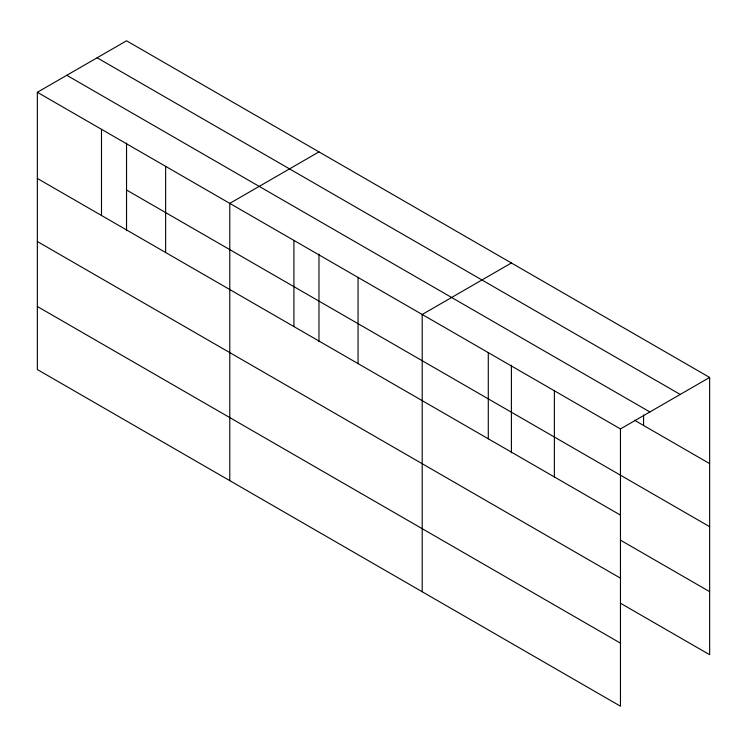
<?xml version="1.0" encoding="UTF-8"?>
<svg xmlns="http://www.w3.org/2000/svg" width="747" height="747" viewBox="0 0 747 747"><rect width="100%" height="100%" fill="white"/><g stroke="black" fill="none" stroke-linecap="round" stroke-linejoin="round"><path stroke-width="1.12" d="M126.542 230.627L126.542 143.013M620.458 578.169L620.458 428.937L37.35 92.283L37.35 369.55L620.458 706.204L620.458 578.169L37.35 241.514M620.533 603.268L709.65 654.717L709.65 377.45L126.542 40.796L37.35 92.283M318.969 151.884L229.777 203.38L229.777 480.648M511.396 262.981L422.204 314.478L422.204 591.745M620.458 428.937L709.65 377.45M97.11 57.78L680.218 394.444M66.782 75.288L649.89 411.952M634.548 420.253L709.65 463.616M126.542 190.018L709.65 526.682M37.35 178.449L620.458 515.103M620.533 540.202L709.65 591.652M37.35 306.494L620.458 643.148M643.569 414.977L643.569 425.463M554.377 390.784L554.377 476.95M511.396 365.208L511.396 452.822M488.286 352.631L488.286 438.797M358.065 277.445L358.065 363.612M318.969 254.111L318.969 341.724M293.916 240.413L293.916 326.579M165.638 166.348L165.638 252.514M101.489 129.315L101.489 215.481"/></g></svg>
